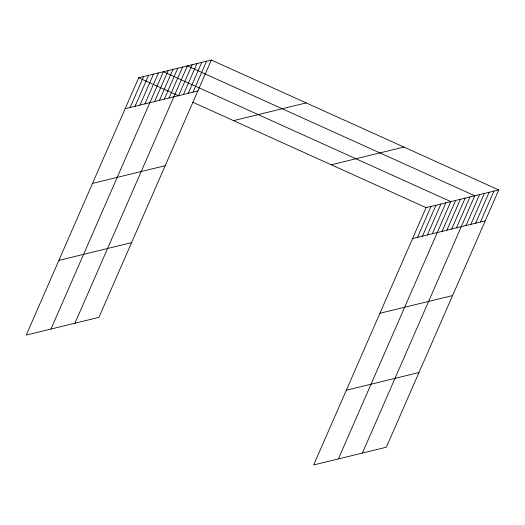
<?xml version="1.0" encoding="UTF-8"?>
<svg xmlns="http://www.w3.org/2000/svg" width="525" height="525" viewBox="0 0 525 525"><rect width="100%" height="100%" fill="white"/><g stroke="black" fill="none" stroke-linecap="round" stroke-linejoin="round"><path stroke-width="0.79" d="M211.339 60.053L138.666 77.766L26.25 335.075L98.923 317.363L211.339 60.053L498.75 189.925L386.334 447.234L313.661 464.947L426.077 207.637L498.75 189.925M130.095 107.494L143.607 76.565M135.037 106.286L148.549 75.357M139.978 105.085L153.49 74.15M144.92 103.878L158.432 72.949M50.958 329.057L163.373 71.741L450.785 201.613L338.369 458.922M154.658 101.509L168.171 70.573M159.456 100.334L172.968 69.405M164.253 99.166L177.765 68.237M169.043 97.998L182.562 67.069M74.937 323.21L187.359 65.901L474.771 195.766L362.355 453.082M178.638 95.662L192.15 64.726M183.435 94.493L196.947 63.558M188.232 93.325L201.744 62.39M193.029 92.151L206.542 61.222M417.506 237.366L431.018 206.43M422.448 236.158L435.96 205.229M427.389 234.951L440.902 204.022M432.331 233.75L445.843 202.821M442.07 231.374L455.582 200.445M446.867 230.206L460.379 199.277M451.664 229.038L465.176 198.109M456.461 227.87L469.973 196.934M466.049 225.533L479.568 194.598M470.846 224.359L484.358 193.43M475.643 223.191L489.156 192.262M480.441 222.023L493.953 191.093M125.153 108.695L197.827 90.982M233.513 120.625L306.187 102.907M92.518 183.402L165.185 165.69M331.236 164.778L403.902 147.066M58.885 260.374L131.558 242.662M412.565 238.567L485.238 220.854M379.929 313.274L452.596 295.562M346.303 390.239L418.97 372.527M138.666 77.766L178.677 95.845M192.76 102.211L426.077 207.637"/></g></svg>
